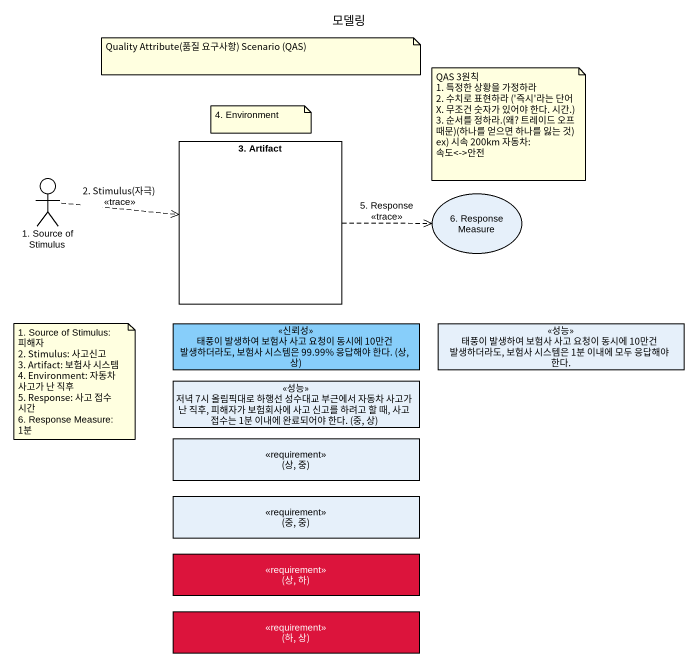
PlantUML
@startuml
title 모델링
allowmixing
hide circle
hide empty members
rectangle "3. Artifact" as r3_Artifact
actor "1. Source of Stimulus" as a1_Source_of_Stimulus
usecase "6. Response Measure" as u6_Response_Measure
class "태풍이 발생하여 보험사 사고 요청이 동시에 10만건 발생하더라도, 보험사 시스템은 99.99% 응답해야 한다. (상, 상)" as 태풍이_발생하여_보험사_사고_요청이_동시에 <<신뢰성>> #87CEFA
class "태풍이 발생하여 보험사 사고 요청이 동시에 10만건 발생하더라도, 보험사 시스템은 1분 이내에 모두 응답해야 한다." as 태풍이_발생하여_보험사_사고_요청이_동시에_2 <<성능>>
class "저녁 7시 올림픽대로 하행선 성수대교 부근에서 자동차 사고가 난 직후, 피해자가 보험회사에 사고 신고를 하려고 할 때, 사고 접수는 1분 이내에 완료되어야 한다. (중, 상)" as 저녁_7시_올림픽대로_하행선_성수대교_부근에서 <<성능>>
class "(상, 중)" as 상_중 <<requirement>>
class "(중, 중)" as 중_중 <<requirement>>
class "(상, 하)" as 상_하 <<requirement>> #DC143C
class "(하, 상)" as 하_상 <<requirement>> #DC143C
r3_Artifact .right.> u6_Response_Measure : 5. Response\n<<trace>>
a1_Source_of_Stimulus .right.> r3_Artifact : 2. Stimulus(자극)\n<<trace>>
note as N1
  Quality Attribute(품질 요구사항) Scenario (QAS)
end note
note as N2
  QAS 3원칙
  1. 특정한 상황을 가정하라
  2. 수치로 표현하라 ('즉시'라는 단어 X. 무조건 숫자가 있어야 한다. 시간.)
  3. 순서를 정하라.(왜? 트레이드 오프 때문)(하나를 얻으면 하나를 잃는 것) ex) 시속 200km 자동차: 속도<->안전
end note
note as N3
  4. Environment
end note
note as N4
  1. Source of Stimulus: 피해자
  2. Stimulus: 사고신고
  3. Artifact: 보험사 시스템
  4. Environment: 자동차 사고가 난 직후
  5. Response: 사고 접수 시간
  6. Response Measure: 1분
end note
@enduml
